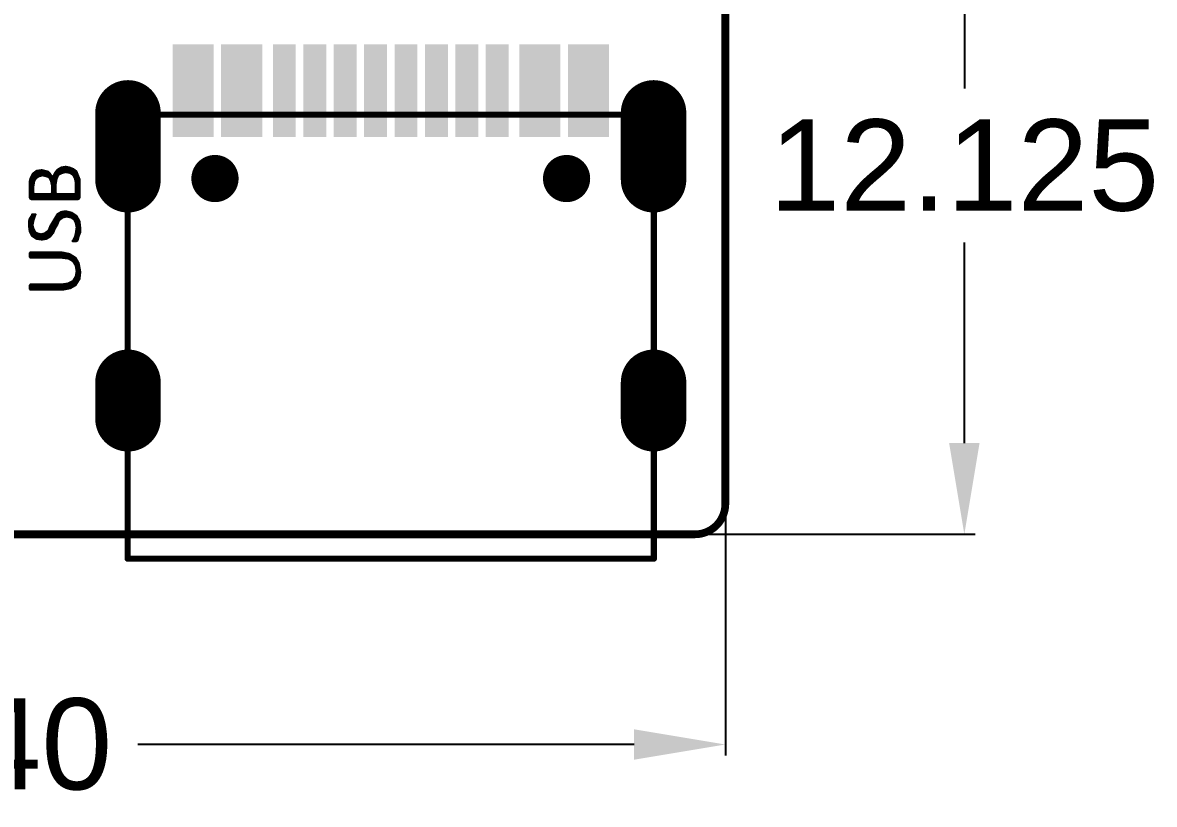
# Model space of a CAD drawing. Extents: x 17.8 to 58.4, y 21 to 93.6.
# Drawn here: x 39.25 to 57.85, y 20.96 to 33.81 of the extents above; entities that cross this region are included whole.
import ezdxf

# ---------------------------------------------------------------- set-up
doc = ezdxf.new("R2010")
doc.units = 0
doc.header["$MEASUREMENT"] = 0
doc.layers.get('0').update_dxf_attribs({"linetype": 'CONTINUOUS'})
doc.layers.get('Defpoints').update_dxf_attribs({"linetype": 'CONTINUOUS'})
doc.layers.add('SILKTOP_PHO', color=251, linetype='CONTINUOUS')
doc.styles.get("Standard").update_dxf_attribs({"font": 'arial.ttf'})
doc.dimstyles.get("Standard").update_dxf_attribs({"dimtxt": 1.5, "dimasz": 1.5, "dimexe": 0.18, "dimexo": 0, "dimgap": 0.5, "dimtad": 0, "dimtih": 1, "dimtoh": 1, "dimzin": 0, "dimdsep": 46, "dimtxsty": 'Standard', "dimcen": 0.09, "dimadec": 0, "dimazin": 0, "dimtfac": 1, "dimtofl": 0, "dimtmove": 2, "dimatfit": 3, "dimfxl": 1, "dimtolj": 1, "dimtzin": 0, "dimarcsym": 0})

# ---------------------------------------------------------------- blocks, each defined once
blk = doc.blocks.new('ROUND_1')
at = {"const_width": 0.0127}
blk.add_lwpolyline([(-0.00635, 0, 1), (0.00635, 0, 1)], format="xyb", close=True, dxfattribs=at)
blk = doc.blocks.new('ROUND_32')
at = {"const_width": 0.0635}
blk.add_lwpolyline([(-0.03175, 0, 1), (0.03175, 0, 1)], format="xyb", close=True, dxfattribs=at)
blk = doc.blocks.new('ROUND_33')
at = {"const_width": 0.0508}
blk.add_lwpolyline([(-0.0254, 0, 1), (0.0254, 0, 1)], format="xyb", close=True, dxfattribs=at)
blk = doc.blocks.new('RECTANGLE_35')
blk.add_solid([(0.188086, 0.763142), (0.188086, -0.763142), (-0.188086, 0.763142), (-0.188086, -0.763142)])
blk = doc.blocks.new('OBLONG_16')
at = {"const_width": 1.076196}
blk.add_lwpolyline([(0, 0.299974), (0, -0.299974)], dxfattribs=at)
at = {"const_width": 0.538098}
for points in [[(-0.269048, 0.299974, 1), (0.269048, 0.299974, 1)], [(-0.269048, -0.299974, 1), (0.269048, -0.299974, 1)]]:
    blk.add_lwpolyline(points, format="xyb", close=True, dxfattribs=at)
blk = doc.blocks.new('OBLONG_17')
at = {"const_width": 1.076196}
blk.add_lwpolyline([(0, 0.550038), (0, -0.550038)], dxfattribs=at)
at = {"const_width": 0.538098}
for points in [[(-0.269048, 0.550038, 1), (0.269048, 0.550038, 1)], [(-0.269048, -0.550038, 1), (0.269048, -0.550038, 1)]]:
    blk.add_lwpolyline(points, format="xyb", close=True, dxfattribs=at)
blk = doc.blocks.new('ROUND_265')
at = {"const_width": 0.388112}
blk.add_lwpolyline([(-0.194056, 0, 1), (0.194056, 0, 1)], format="xyb", close=True, dxfattribs=at)
blk = doc.blocks.new('*D61')
at = {"color": 0, "linetype": 'Continuous', "lineweight": -2}
for p, q in [((25.4, 51.3), (25.4, 21.764)), ((50.8, 51.3), (50.8, 21.764)), ((26.9, 21.944), (35.059, 21.944)), ((49.3, 21.944), (41.141, 21.944))]:
    blk.add_line(p, q, dxfattribs=at)
at = {"color": 0, "linetype": 'Continuous'}
for points in [[(26.9, 22.194), (26.9, 21.694), (25.4, 21.944)], [(49.3, 22.194), (49.3, 21.694), (50.8, 21.944)]]:
    blk.add_solid(points, dxfattribs=at)
at = {"layer": 'Defpoints', "color": 0, "linetype": 'Continuous'}
for p in [(25.4, 51.3), (50.8, 51.3), (50.8, 21.944)]:
    blk.add_point(p, dxfattribs=at)
at = {"color": 0, "linetype": 'Continuous', "insert": (38.1, 21.944), "char_height": 1.5, "attachment_point": 5}
blk.add_mtext('\\A1;25.40', dxfattribs=at)
blk = doc.blocks.new('*D71')
at = {"color": 0, "linetype": 'Continuous', "lineweight": -2}
for p, q in [((49.511, 37.525), (54.909, 37.525)), ((54.729, 36.025), (54.729, 32.728)), ((54.729, 26.9), (54.729, 30.197)), ((49.511, 25.4), (54.909, 25.4))]:
    blk.add_line(p, q, dxfattribs=at)
at = {"color": 0, "linetype": 'Continuous'}
for points in [[(54.479, 36.025), (54.979, 36.025), (54.729, 37.525)], [(54.479, 26.9), (54.979, 26.9), (54.729, 25.4)]]:
    blk.add_solid(points, dxfattribs=at)
at = {"layer": 'Defpoints', "color": 0, "linetype": 'Continuous'}
for p in [(49.511, 37.525), (49.511, 25.4), (54.729, 25.4)]:
    blk.add_point(p, dxfattribs=at)
at = {"color": 0, "linetype": 'Continuous', "insert": (54.729, 31.462), "char_height": 1.5, "attachment_point": 5}
blk.add_mtext('\\A1;12.125', dxfattribs=at)

msp = doc.modelspace()

# ---------------------------------------------------------------- linework, layer by layer
at = {"const_width": 0.127}
for points in [[(50.8, 25.900126), (50.8, 76.700126)], [(25.900126, 25.4), (50.299874, 25.4)]]:
    msp.add_lwpolyline(points, dxfattribs=at)
msp.add_lwpolyline([(50.299874, 25.4, 0.4142136), (50.8, 25.900126)], format="xyb", dxfattribs=at)
at = {"layer": 'SILKTOP_PHO'}
for points, const_width in [([(50.8, 25.900126), (50.8, 76.700126)], 0.127), ([(49.624996, 32.29991), (40.975026, 32.29991)], 0.1016), ([(40.975026, 32.29991), (40.975026, 24.99995)], 0.1016), ([(49.624996, 24.99995), (49.624996, 32.29991)], 0.1016), ([(39.879778, 31.43504), (39.816278, 31.39694)], 0.0254), ([(39.878, 31.327598), (39.878, 31.434024)], 0.0254), ([(39.956232, 31.44774), (39.879778, 31.43504)], 0.0254), ([(39.9034, 31.338774), (39.9034, 31.439104)], 0.0254), ([(39.9288, 31.345124), (39.9288, 31.443168)], 0.0254), ([(39.9542, 31.351474), (39.9542, 31.447486)], 0.0254), ([(40.020494, 31.43504), (39.956232, 31.44774)], 0.0254), ([(39.9796, 31.347156), (39.9796, 31.443168)], 0.0254), ([(40.005, 31.342076), (40.005, 31.438088)], 0.0254), ([(40.085518, 31.408878), (40.020494, 31.43504)], 0.0254), ([(40.0304, 31.336488), (40.0304, 31.430976)], 0.0254), ([(39.373048, 31.25343), (39.360094, 31.202122)], 0.0254), ([(39.411656, 31.3309), (39.373048, 31.25343)], 0.0254), ([(39.3954, 30.904942), (39.3954, 31.298134)], 0.0254), ([(39.474394, 31.380938), (39.411656, 31.3309)], 0.0254), ([(39.4208, 30.904942), (39.4208, 31.338012)], 0.0254), ([(39.445184, 31.210758), (39.472108, 31.251144)], 0.0254), ([(39.4462, 31.212282), (39.4462, 31.358332)], 0.0254), ([(39.4716, 31.250382), (39.4716, 31.378652)], 0.0254), ([(39.472108, 31.251144), (39.475664, 31.2547)], 0.0254), ([(39.563294, 31.393638), (39.474394, 31.380938)], 0.0254), ([(39.475664, 31.2547), (39.516304, 31.281878)], 0.0254), ([(39.497, 31.268924), (39.497, 31.38424)], 0.0254), ([(39.516304, 31.281878), (39.520368, 31.283656)], 0.0254), ([(39.520368, 31.283656), (39.57447, 31.297118)], 0.0254), ([(39.5224, 31.284164), (39.5224, 31.387796)], 0.0254), ([(39.5478, 31.290514), (39.5478, 31.391352)], 0.0254), ([(39.665656, 31.367984), (39.563294, 31.393638)], 0.0254), ([(39.5732, 31.296864), (39.5732, 31.391098)], 0.0254), ([(39.57447, 31.297118), (39.580566, 31.297118)], 0.0254), ([(39.580566, 31.297118), (39.634668, 31.283656)], 0.0254), ([(39.5986, 31.292546), (39.5986, 31.384748)], 0.0254), ([(39.624, 31.286196), (39.624, 31.378398)], 0.0254), ([(39.634668, 31.283656), (39.635684, 31.283402)], 0.0254), ([(39.635684, 31.283402), (39.676324, 31.269686)], 0.0254), ([(39.6494, 31.27883), (39.6494, 31.372048)], 0.0254), ([(39.702994, 31.3309), (39.665656, 31.367984)], 0.0254), ([(39.6748, 31.270194), (39.6748, 31.359094)], 0.0254), ([(39.676324, 31.269686), (39.68369, 31.263336)], 0.0254), ([(39.68369, 31.263336), (39.710614, 31.209234)], 0.0254), ([(39.7002, 31.230316), (39.7002, 31.333694)], 0.0254), ([(39.72941, 31.291276), (39.702994, 31.3309)], 0.0254), ([(39.7256, 30.904942), (39.7256, 31.296864)], 0.0254), ([(39.751254, 31.2928), (39.72941, 31.291276)], 0.0254), ([(39.751, 30.904942), (39.751, 31.292292)], 0.0254), ([(39.777924, 31.345886), (39.751254, 31.2928)], 0.0254), ([(39.7764, 30.904942), (39.7764, 31.343092)], 0.0254), ([(39.816278, 31.39694), (39.777924, 31.345886)], 0.0254), ([(39.8018, 31.192216), (39.8018, 31.37789)], 0.0254), ([(39.809166, 31.235396), (39.836344, 31.30296)], 0.0254), ([(39.8272, 31.2801), (39.8272, 31.403544)], 0.0254), ([(39.836344, 31.30296), (39.84244, 31.309818)], 0.0254), ([(39.84244, 31.309818), (39.896542, 31.336742)], 0.0254), ([(39.8526, 31.314898), (39.8526, 31.418784)], 0.0254), ([(39.896542, 31.336742), (39.899082, 31.337758)], 0.0254), ([(39.899082, 31.337758), (39.953438, 31.35122)], 0.0254), ([(39.953438, 31.35122), (39.959026, 31.351474)], 0.0254), ([(39.959026, 31.351474), (40.02659, 31.337758)], 0.0254), ([(40.02659, 31.337758), (40.031162, 31.33598)], 0.0254), ([(40.031162, 31.33598), (40.071802, 31.308802)], 0.0254), ([(40.0558, 31.31947), (40.0558, 31.420816)], 0.0254), ([(40.071802, 31.308802), (40.07612, 31.303976)], 0.0254), ([(40.07612, 31.303976), (40.103044, 31.249874)], 0.0254), ([(40.0812, 31.293816), (40.0812, 31.410656)], 0.0254), ([(40.135302, 31.37154), (40.085518, 31.408878)], 0.0254), ([(40.103044, 31.249874), (40.104314, 31.246826)], 0.0254), ([(40.104314, 31.246826), (40.117776, 31.179008)], 0.0254), ([(40.1066, 31.234634), (40.1066, 31.39313)], 0.0254), ([(40.132, 30.904942), (40.132, 31.37408)], 0.0254), ([(40.187372, 31.241746), (40.135302, 31.37154)], 0.0254), ([(40.1574, 30.90545), (40.1574, 31.316422)], 0.0254), ([(40.1828, 30.92704), (40.1828, 31.252922)], 0.0254), ([(39.360094, 31.202122), (39.360094, 30.93593)], 0.0254), ([(39.37, 30.916118), (39.37, 31.241492)], 0.0254), ([(39.429436, 31.122366), (39.42969, 31.124398)], 0.0254), ([(39.429436, 31.014162), (39.429436, 31.122366)], 0.0254), ([(39.42969, 31.124398), (39.443152, 31.205678)], 0.0254), ([(39.443152, 31.205678), (39.445184, 31.210758)], 0.0254), ([(39.710614, 31.209234), (39.71163, 31.206186)], 0.0254), ([(39.71163, 31.206186), (39.725346, 31.138368)], 0.0254), ([(39.725346, 31.138368), (39.7256, 31.136082)], 0.0254), ([(39.7256, 31.136082), (39.7256, 31.014162)], 0.0254), ([(39.794942, 31.151576), (39.808658, 31.232856)], 0.0254), ([(39.794942, 31.149544), (39.794942, 31.151576)], 0.0254), ([(39.794942, 31.014162), (39.794942, 31.149544)], 0.0254), ([(39.808658, 31.232856), (39.809166, 31.235396)], 0.0254), ([(40.117776, 31.179008), (40.11803, 31.176468)], 0.0254), ([(40.11803, 31.176468), (40.11803, 31.014162)], 0.0254), ([(40.187372, 30.93593), (40.187372, 31.241746)], 0.0254), ([(39.360094, 30.93593), (39.370508, 30.915356)], 0.0254), ([(39.370508, 30.915356), (39.391082, 30.904942)], 0.0254), ([(39.391082, 30.904942), (40.156384, 30.904942)], 0.0254), ([(39.442136, 31.001462), (39.429436, 31.014162)], 0.0254), ([(39.7129, 31.001462), (39.442136, 31.001462)], 0.0254), ([(39.4462, 30.904942), (39.4462, 31.001462)], 0.0254), ([(39.4716, 30.904942), (39.4716, 31.001462)], 0.0254), ([(39.497, 30.904942), (39.497, 31.001462)], 0.0254), ([(39.5224, 30.904942), (39.5224, 31.001462)], 0.0254), ([(39.5478, 30.904942), (39.5478, 31.001462)], 0.0254), ([(39.5732, 30.904942), (39.5732, 31.001462)], 0.0254), ([(39.5986, 30.904942), (39.5986, 31.001462)], 0.0254), ([(39.624, 30.904942), (39.624, 31.001462)], 0.0254), ([(39.6494, 30.904942), (39.6494, 31.001462)], 0.0254), ([(39.6748, 30.904942), (39.6748, 31.001462)], 0.0254), ([(39.7002, 30.904942), (39.7002, 31.001462)], 0.0254), ([(39.7256, 31.014162), (39.7129, 31.001462)], 0.0254), ([(39.807642, 31.001462), (39.794942, 31.014162)], 0.0254), ([(39.8018, 30.904942), (39.8018, 31.002732)], 0.0254), ([(40.10533, 31.001462), (39.807642, 31.001462)], 0.0254), ([(39.8272, 30.904942), (39.8272, 31.001462)], 0.0254), ([(39.8526, 30.904942), (39.8526, 31.001462)], 0.0254), ([(39.878, 30.904942), (39.878, 31.001462)], 0.0254), ([(39.9034, 30.904942), (39.9034, 31.001462)], 0.0254), ([(39.9288, 30.904942), (39.9288, 31.001462)], 0.0254), ([(39.9542, 30.904942), (39.9542, 31.001462)], 0.0254), ([(39.9796, 30.904942), (39.9796, 31.001462)], 0.0254), ([(40.005, 30.904942), (40.005, 31.001462)], 0.0254), ([(40.0304, 30.904942), (40.0304, 31.001462)], 0.0254), ([(40.0558, 30.904942), (40.0558, 31.001462)], 0.0254), ([(40.0812, 30.904942), (40.0812, 31.001462)], 0.0254), ([(40.11803, 31.014162), (40.10533, 31.001462)], 0.0254), ([(40.1066, 30.904942), (40.1066, 31.001462)], 0.0254), ([(40.156384, 30.904942), (40.176958, 30.915356)], 0.0254), ([(40.176958, 30.915356), (40.187372, 30.93593)], 0.0254), ([(39.879778, 30.704282), (39.816786, 30.66669)], 0.0254), ([(39.8526, 30.562804), (39.8526, 30.688026)], 0.0254), ([(39.878, 30.582108), (39.878, 30.703266)], 0.0254), ([(39.955978, 30.716982), (39.879778, 30.704282)], 0.0254), ([(39.9034, 30.601158), (39.9034, 30.708346)], 0.0254), ([(39.9288, 30.611064), (39.9288, 30.71241)], 0.0254), ([(39.9542, 30.617414), (39.9542, 30.716728)], 0.0254), ([(40.059356, 30.691074), (39.955978, 30.716982)], 0.0254), ([(39.9796, 30.619192), (39.9796, 30.71114)], 0.0254), ([(40.005, 30.614112), (40.005, 30.70479)], 0.0254), ([(40.0304, 30.609032), (40.0304, 30.69844)], 0.0254), ([(40.0558, 30.597856), (40.0558, 30.69209)], 0.0254), ([(40.136318, 30.639766), (40.059356, 30.691074)], 0.0254), ([(39.359332, 30.589474), (39.346632, 30.538928)], 0.0254), ([(39.346632, 30.538928), (39.346632, 30.487112)], 0.0254), ([(39.384986, 30.628082), (39.359332, 30.589474)], 0.0254), ([(39.37, 30.361382), (39.37, 30.605476)], 0.0254), ([(39.385748, 30.629606), (39.384986, 30.628082)], 0.0254), ([(39.399464, 30.65653), (39.385748, 30.629606)], 0.0254), ([(39.3954, 30.310582), (39.3954, 30.648656)], 0.0254), ([(39.400734, 30.662372), (39.399464, 30.65653)], 0.0254), ([(39.46398, 30.663134), (39.400734, 30.663134)], 0.0254), ([(39.400734, 30.663134), (39.400734, 30.662372)], 0.0254), ([(39.416228, 30.48889), (39.42969, 30.556454)], 0.0254), ([(39.4208, 30.512004), (39.4208, 30.663134)], 0.0254), ([(39.42969, 30.556454), (39.430198, 30.557978)], 0.0254), ([(39.430198, 30.557978), (39.457122, 30.639258)], 0.0254), ([(39.4462, 30.606238), (39.4462, 30.663134)], 0.0254), ([(39.457122, 30.639258), (39.457884, 30.641036)], 0.0254), ([(39.457884, 30.641036), (39.467282, 30.659832)], 0.0254), ([(39.467282, 30.659832), (39.46398, 30.663134)], 0.0254), ([(39.816786, 30.66669), (39.697152, 30.4673)], 0.0254), ([(39.7256, 30.319726), (39.7256, 30.514544)], 0.0254), ([(39.751, 30.351476), (39.751, 30.556962)], 0.0254), ([(39.7764, 30.40888), (39.7764, 30.599126)], 0.0254), ([(39.8018, 30.456378), (39.8018, 30.641544)], 0.0254), ([(39.823136, 30.491938), (39.849806, 30.55874)], 0.0254), ([(39.8272, 30.502098), (39.8272, 30.672786)], 0.0254), ([(39.849806, 30.55874), (39.854124, 30.564328)], 0.0254), ([(39.854124, 30.564328), (39.908226, 30.604714)], 0.0254), ([(39.908226, 30.604714), (39.912798, 30.607)], 0.0254), ([(39.912798, 30.607), (39.9669, 30.620462)], 0.0254), ([(39.9669, 30.620462), (39.972488, 30.620716)], 0.0254), ([(39.972488, 30.620716), (40.040052, 30.607)], 0.0254), ([(40.040052, 30.607), (40.044624, 30.605222)], 0.0254), ([(40.044624, 30.605222), (40.085264, 30.578044)], 0.0254), ([(40.0812, 30.580838), (40.0812, 30.676596)], 0.0254), ([(40.085264, 30.578044), (40.089582, 30.573218)], 0.0254), ([(40.089582, 30.573218), (40.116506, 30.519116)], 0.0254), ([(40.1066, 30.539182), (40.1066, 30.659578)], 0.0254), ([(40.116506, 30.519116), (40.117776, 30.516068)], 0.0254), ([(40.117776, 30.516068), (40.131238, 30.44825)], 0.0254), ([(40.132, 30.216348), (40.132, 30.642814)], 0.0254), ([(40.187626, 30.550104), (40.136318, 30.639766)], 0.0254), ([(40.1574, 30.240224), (40.1574, 30.602936)], 0.0254), ([(40.1828, 30.322012), (40.1828, 30.558486)], 0.0254), ([(40.200834, 30.431486), (40.187626, 30.550104)], 0.0254), ([(39.346632, 30.487112), (39.35984, 30.381956)], 0.0254), ([(39.35984, 30.381956), (39.39794, 30.305502)], 0.0254), ([(39.416228, 30.483302), (39.416228, 30.48889)], 0.0254), ([(39.429944, 30.4292), (39.416228, 30.483302)], 0.0254), ([(39.4208, 30.290262), (39.4208, 30.465268)], 0.0254), ([(39.430706, 30.42666), (39.429944, 30.4292)], 0.0254), ([(39.457884, 30.372558), (39.430706, 30.42666)], 0.0254), ([(39.4462, 30.273498), (39.4462, 30.395672)], 0.0254), ([(39.463472, 30.366716), (39.457884, 30.372558)], 0.0254), ([(39.49065, 30.353254), (39.463472, 30.366716)], 0.0254), ([(39.4716, 30.25648), (39.4716, 30.362652)], 0.0254), ([(39.49319, 30.352238), (39.49065, 30.353254)], 0.0254), ([(39.547292, 30.338776), (39.49319, 30.352238)], 0.0254), ([(39.497, 30.251654), (39.497, 30.351222)], 0.0254), ([(39.5224, 30.248098), (39.5224, 30.344872)], 0.0254), ([(39.553388, 30.338776), (39.547292, 30.338776)], 0.0254), ([(39.5478, 30.244288), (39.5478, 30.338522)], 0.0254), ([(39.607744, 30.352238), (39.553388, 30.338776)], 0.0254), ([(39.5732, 30.24378), (39.5732, 30.343602)], 0.0254), ([(39.5986, 30.247844), (39.5986, 30.349952)], 0.0254), ([(39.612062, 30.354524), (39.607744, 30.352238)], 0.0254), ([(39.666418, 30.39491), (39.612062, 30.354524)], 0.0254), ([(39.624, 30.252162), (39.624, 30.363414)], 0.0254), ([(39.6494, 30.260036), (39.6494, 30.382464)], 0.0254), ([(39.670482, 30.400498), (39.666418, 30.39491)], 0.0254), ([(39.697152, 30.4673), (39.670482, 30.400498)], 0.0254), ([(39.6748, 30.275276), (39.6748, 30.411166)], 0.0254), ([(39.7002, 30.290516), (39.7002, 30.472126)], 0.0254), ([(39.704264, 30.293056), (39.755826, 30.357572)], 0.0254), ([(39.755826, 30.357572), (39.782242, 30.423358)], 0.0254), ([(39.782242, 30.423358), (39.783004, 30.425136)], 0.0254), ([(39.783004, 30.425136), (39.823136, 30.491938)], 0.0254), ([(40.117522, 30.34792), (40.10406, 30.293818)], 0.0254), ([(40.117776, 30.34919), (40.117522, 30.34792)], 0.0254), ([(40.131492, 30.443932), (40.117776, 30.34919)], 0.0254), ([(40.131238, 30.44825), (40.131492, 30.44571)], 0.0254), ([(40.131492, 30.44571), (40.131492, 30.443932)], 0.0254), ([(40.174672, 30.301692), (40.200834, 30.36697)], 0.0254), ([(40.200834, 30.36697), (40.200834, 30.431486)], 0.0254), ([(39.39794, 30.305502), (39.473886, 30.254956)], 0.0254), ([(39.473886, 30.254956), (39.563802, 30.242002)], 0.0254), ([(39.563802, 30.242002), (39.640764, 30.254956)], 0.0254), ([(39.640764, 30.254956), (39.704264, 30.293056)], 0.0254), ([(40.07358, 30.233874), (40.063928, 30.223968)], 0.0254), ([(40.063928, 30.223968), (40.063928, 30.22092)], 0.0254), ([(40.063928, 30.22092), (40.070024, 30.214824)], 0.0254), ([(40.070024, 30.214824), (40.12946, 30.214824)], 0.0254), ([(40.07612, 30.237176), (40.07358, 30.233874)], 0.0254), ([(40.103044, 30.291278), (40.07612, 30.237176)], 0.0254), ([(40.0812, 30.214824), (40.0812, 30.247336)], 0.0254), ([(40.10406, 30.293818), (40.103044, 30.291278)], 0.0254), ([(40.1066, 30.214824), (40.1066, 30.303978)], 0.0254), ([(40.12946, 30.214824), (40.150034, 30.225238)], 0.0254), ([(40.150034, 30.225238), (40.160956, 30.247336)], 0.0254), ([(40.160956, 30.247336), (40.174164, 30.299914)], 0.0254), ([(40.174164, 30.299914), (40.174672, 30.301692)], 0.0254), ([(39.37, 30.030928), (39.360094, 30.021022)], 0.0254), ([(39.360094, 30.021022), (39.360094, 29.963872)], 0.0254), ([(39.360094, 29.963872), (39.37, 29.953966)], 0.0254), ([(39.373556, 30.039818), (39.37, 30.030928)], 0.0254), ([(39.37, 29.953966), (39.37, 30.030928)], 0.0254), ([(39.37, 29.953966), (39.373556, 29.945076)], 0.0254), ([(39.887398, 30.04058), (39.373556, 30.04058)], 0.0254), ([(39.373556, 30.04058), (39.373556, 30.039818)], 0.0254), ([(39.373556, 29.945076), (39.373556, 29.944314)], 0.0254), ([(39.373556, 29.944314), (39.888668, 29.944314)], 0.0254), ([(39.3954, 29.944314), (39.3954, 30.04058)], 0.0254), ([(39.4208, 29.944314), (39.4208, 30.04058)], 0.0254), ([(39.4462, 29.944314), (39.4462, 30.04058)], 0.0254), ([(39.4716, 29.944314), (39.4716, 30.04058)], 0.0254), ([(39.497, 29.944314), (39.497, 30.04058)], 0.0254), ([(39.5224, 29.944314), (39.5224, 30.04058)], 0.0254), ([(39.5478, 29.944314), (39.5478, 30.04058)], 0.0254), ([(39.5732, 29.944314), (39.5732, 30.04058)], 0.0254), ([(39.5986, 29.944314), (39.5986, 30.04058)], 0.0254), ([(39.624, 29.944314), (39.624, 30.04058)], 0.0254), ([(39.6494, 29.944314), (39.6494, 30.04058)], 0.0254), ([(39.6748, 29.944314), (39.6748, 30.04058)], 0.0254), ([(39.7002, 29.944314), (39.7002, 30.04058)], 0.0254), ([(39.7256, 29.944314), (39.7256, 30.04058)], 0.0254), ([(39.751, 29.944314), (39.751, 30.04058)], 0.0254), ([(39.7764, 29.944314), (39.7764, 30.04058)], 0.0254), ([(39.8018, 29.944314), (39.8018, 30.04058)], 0.0254), ([(39.8272, 29.944314), (39.8272, 30.04058)], 0.0254), ([(39.8526, 29.944314), (39.8526, 30.04058)], 0.0254), ([(39.878, 29.944314), (39.878, 30.04058)], 0.0254), ([(40.019224, 30.014164), (39.887398, 30.04058)], 0.0254), ([(39.888668, 29.944314), (39.890446, 29.94406)], 0.0254), ([(39.890446, 29.94406), (39.99865, 29.930598)], 0.0254), ([(39.9034, 29.942536), (39.9034, 30.037532)], 0.0254), ([(39.9288, 29.939234), (39.9288, 30.032452)], 0.0254), ([(39.9542, 29.936186), (39.9542, 30.027372)], 0.0254), ([(39.9796, 29.932884), (39.9796, 30.022292)], 0.0254), ([(40.005, 29.928058), (40.005, 30.017212)], 0.0254), ([(40.122856, 29.949648), (40.019224, 30.014164)], 0.0254), ([(40.0304, 29.912818), (40.0304, 30.007306)], 0.0254), ([(40.0558, 29.897578), (40.0558, 29.991558)], 0.0254), ([(40.0812, 29.874464), (40.0812, 29.975556)], 0.0254), ([(40.1066, 29.8323), (40.1066, 29.959808)], 0.0254), ([(40.174418, 29.859478), (40.122856, 29.949648)], 0.0254), ([(39.99865, 29.930598), (40.003476, 29.92882)], 0.0254), ([(40.003476, 29.92882), (40.071294, 29.88818)], 0.0254), ([(40.071294, 29.88818), (40.075612, 29.883862)], 0.0254), ([(40.075612, 29.883862), (40.116252, 29.816298)], 0.0254), ([(40.116252, 29.816298), (40.117776, 29.811726)], 0.0254), ([(40.117776, 29.811726), (40.131238, 29.7307)], 0.0254), ([(40.132, 29.50845), (40.132, 29.933646)], 0.0254), ([(40.1574, 29.54909), (40.1574, 29.889196)], 0.0254), ([(40.20058, 29.714444), (40.174418, 29.859478)], 0.0254), ([(40.1828, 29.58973), (40.1828, 29.812996)], 0.0254), ([(40.070278, 29.568394), (39.989252, 29.527754)], 0.0254), ([(40.075612, 29.57322), (40.070278, 29.568394)], 0.0254), ([(40.116252, 29.640784), (40.075612, 29.57322)], 0.0254), ([(40.0812, 29.47035), (40.0812, 29.582618)], 0.0254), ([(40.1066, 29.484828), (40.1066, 29.624782)], 0.0254), ([(40.117776, 29.645356), (40.116252, 29.640784)], 0.0254), ([(40.131238, 29.726382), (40.117776, 29.645356)], 0.0254), ([(40.123364, 29.49448), (40.187626, 29.597604)], 0.0254), ([(40.131238, 29.7307), (40.131238, 29.726382)], 0.0254), ([(40.187626, 29.597604), (40.20058, 29.714444)], 0.0254), ([(39.37, 29.503116), (39.360094, 29.49321)], 0.0254), ([(39.360094, 29.49321), (39.360094, 29.43606)], 0.0254), ([(39.360094, 29.43606), (39.37, 29.426154)], 0.0254), ([(39.373556, 29.512006), (39.37, 29.503116)], 0.0254), ([(39.37, 29.426154), (39.37, 29.503116)], 0.0254), ([(39.37, 29.426154), (39.373556, 29.417264)], 0.0254), ([(39.888668, 29.512768), (39.373556, 29.512768)], 0.0254), ([(39.373556, 29.512768), (39.373556, 29.512006)], 0.0254), ([(39.373556, 29.417264), (39.373556, 29.416502)], 0.0254), ([(39.373556, 29.416502), (39.901114, 29.416502)], 0.0254), ([(39.3954, 29.416502), (39.3954, 29.512768)], 0.0254), ([(39.4208, 29.416502), (39.4208, 29.512768)], 0.0254), ([(39.4462, 29.416502), (39.4462, 29.512768)], 0.0254), ([(39.4716, 29.416502), (39.4716, 29.512768)], 0.0254), ([(39.497, 29.416502), (39.497, 29.512768)], 0.0254), ([(39.5224, 29.416502), (39.5224, 29.512768)], 0.0254), ([(39.5478, 29.416502), (39.5478, 29.512768)], 0.0254), ([(39.5732, 29.416502), (39.5732, 29.512768)], 0.0254), ([(39.5986, 29.416502), (39.5986, 29.512768)], 0.0254), ([(39.624, 29.416502), (39.624, 29.512768)], 0.0254), ([(39.6494, 29.416502), (39.6494, 29.512768)], 0.0254), ([(39.6748, 29.416502), (39.6748, 29.512768)], 0.0254), ([(39.7002, 29.416502), (39.7002, 29.512768)], 0.0254), ([(39.7256, 29.416502), (39.7256, 29.512768)], 0.0254), ([(39.751, 29.416502), (39.751, 29.512768)], 0.0254), ([(39.7764, 29.416502), (39.7764, 29.512768)], 0.0254), ([(39.8018, 29.416502), (39.8018, 29.512768)], 0.0254), ([(39.8272, 29.416502), (39.8272, 29.512768)], 0.0254), ([(39.8526, 29.416502), (39.8526, 29.512768)], 0.0254), ([(39.878, 29.416502), (39.878, 29.512768)], 0.0254), ([(39.890446, 29.513022), (39.888668, 29.512768)], 0.0254), ([(39.985188, 29.526484), (39.890446, 29.513022)], 0.0254), ([(39.901114, 29.416502), (40.033194, 29.442918)], 0.0254), ([(39.9034, 29.41701), (39.9034, 29.5148)], 0.0254), ([(39.9288, 29.42209), (39.9288, 29.518356)], 0.0254), ([(39.9542, 29.42717), (39.9542, 29.522166)], 0.0254), ([(39.9796, 29.43225), (39.9796, 29.525722)], 0.0254), ([(39.989252, 29.527754), (39.985188, 29.526484)], 0.0254), ([(40.005, 29.43733), (40.005, 29.535628)], 0.0254), ([(40.0304, 29.44241), (40.0304, 29.548328)], 0.0254), ([(40.033194, 29.442918), (40.123364, 29.49448)], 0.0254), ([(40.0558, 29.455872), (40.0558, 29.561028)], 0.0254), ([(25.900126, 25.4), (50.299874, 25.4)], 0.127), ([(40.975026, 24.99995), (49.624996, 24.99995)], 0.1016)]:
    msp.add_lwpolyline(points, dxfattribs=dict(at, const_width=const_width))
at = {"layer": 'SILKTOP_PHO', "const_width": 0.127}
msp.add_lwpolyline([(50.299874, 25.4, 0.4142136), (50.8, 25.900126)], format="xyb", dxfattribs=at)

# ---------------------------------------------------------------- block references
for name, p in [('RECTANGLE_35', (41.900094, 32.69488)), ('RECTANGLE_35', (42.200068, 32.69488)), ('RECTANGLE_35', (42.69994, 32.69488)), ('RECTANGLE_35', (42.999914, 32.69488)), ('RECTANGLE_35', (43.550078, 32.69488)), ('RECTANGLE_35', (44.04995, 32.69488)), ('RECTANGLE_35', (44.550076, 32.69488)), ('RECTANGLE_35', (45.049948, 32.69488)), ('RECTANGLE_35', (45.550074, 32.69488)), ('RECTANGLE_35', (46.049946, 32.69488)), ('RECTANGLE_35', (46.550072, 32.69488)), ('RECTANGLE_35', (47.049944, 32.69488)), ('RECTANGLE_35', (47.600108, 32.69488)), ('RECTANGLE_35', (47.900082, 32.69488)), ('RECTANGLE_35', (48.399954, 32.69488)), ('RECTANGLE_35', (48.699928, 32.69488)), ('OBLONG_17', (40.980106, 31.779972)), ('OBLONG_17', (49.619916, 31.779972)), ('ROUND_265', (42.410126, 31.249874)), ('ROUND_265', (48.189896, 31.249874)), ('OBLONG_16', (40.980106, 27.599894)), ('OBLONG_16', (49.619916, 27.599894)), ('ROUND_32', (50.8, 25.900126)), ('ROUND_32', (50.8, 25.900126)), ('ROUND_32', (50.299874, 25.4)), ('ROUND_32', (50.299874, 25.4))]:
    msp.add_blockref(name, p)
at = {"layer": 'SILKTOP_PHO'}
for name, p in [('ROUND_33', (40.975026, 32.29991)), ('ROUND_33', (49.624996, 32.29991)), ('ROUND_1', (39.878, 31.434024)), ('ROUND_1', (39.879778, 31.43504)), ('ROUND_1', (39.9034, 31.439104)), ('ROUND_1', (39.9288, 31.443168)), ('ROUND_1', (39.9542, 31.447486)), ('ROUND_1', (39.956232, 31.44774)), ('ROUND_1', (39.9796, 31.443168)), ('ROUND_1', (40.005, 31.438088)), ('ROUND_1', (40.020494, 31.43504)), ('ROUND_1', (40.0304, 31.430976)), ('ROUND_1', (39.373048, 31.25343)), ('ROUND_1', (39.3954, 31.298134)), ('ROUND_1', (39.411656, 31.3309)), ('ROUND_1', (39.4208, 31.338012)), ('ROUND_1', (39.4462, 31.358332)), ('ROUND_1', (39.4716, 31.378652)), ('ROUND_1', (39.4716, 31.250382)), ('ROUND_1', (39.472108, 31.251144)), ('ROUND_1', (39.474394, 31.380938)), ('ROUND_1', (39.475664, 31.2547)), ('ROUND_1', (39.497, 31.38424)), ('ROUND_1', (39.497, 31.268924)), ('ROUND_1', (39.516304, 31.281878)), ('ROUND_1', (39.520368, 31.283656)), ('ROUND_1', (39.5224, 31.387796)), ('ROUND_1', (39.5224, 31.284164)), ('ROUND_1', (39.5478, 31.391352)), ('ROUND_1', (39.5478, 31.290514)), ('ROUND_1', (39.563294, 31.393638)), ('ROUND_1', (39.5732, 31.391098)), ('ROUND_1', (39.5732, 31.296864)), ('ROUND_1', (39.57447, 31.297118)), ('ROUND_1', (39.580566, 31.297118)), ('ROUND_1', (39.5986, 31.384748)), ('ROUND_1', (39.5986, 31.292546)), ('ROUND_1', (39.624, 31.378398)), ('ROUND_1', (39.624, 31.286196)), ('ROUND_1', (39.634668, 31.283656)), ('ROUND_1', (39.635684, 31.283402)), ('ROUND_1', (39.6494, 31.372048)), ('ROUND_1', (39.6494, 31.27883)), ('ROUND_1', (39.665656, 31.367984)), ('ROUND_1', (39.6748, 31.359094)), ('ROUND_1', (39.6748, 31.270194)), ('ROUND_1', (39.676324, 31.269686)), ('ROUND_1', (39.68369, 31.263336)), ('ROUND_1', (39.7002, 31.333694)), ('ROUND_1', (39.702994, 31.3309)), ('ROUND_1', (39.7256, 31.296864)), ('ROUND_1', (39.72941, 31.291276)), ('ROUND_1', (39.751, 31.292292)), ('ROUND_1', (39.751254, 31.2928)), ('ROUND_1', (39.751254, 31.2928)), ('ROUND_1', (39.7764, 31.343092)), ('ROUND_1', (39.777924, 31.345886)), ('ROUND_1', (39.8018, 31.37789)), ('ROUND_1', (39.816278, 31.39694)), ('ROUND_1', (39.8272, 31.403544)), ('ROUND_1', (39.8272, 31.2801)), ('ROUND_1', (39.836344, 31.30296)), ('ROUND_1', (39.84244, 31.309818)), ('ROUND_1', (39.8526, 31.418784)), ('ROUND_1', (39.8526, 31.314898)), ('ROUND_1', (39.878, 31.327598)), ('ROUND_1', (39.896542, 31.336742)), ('ROUND_1', (39.899082, 31.337758)), ('ROUND_1', (39.9034, 31.338774)), ('ROUND_1', (39.9288, 31.345124)), ('ROUND_1', (39.953438, 31.35122)), ('ROUND_1', (39.9542, 31.351474)), ('ROUND_1', (39.959026, 31.351474)), ('ROUND_1', (39.9796, 31.347156)), ('ROUND_1', (40.005, 31.342076)), ('ROUND_1', (40.02659, 31.337758)), ('ROUND_1', (40.0304, 31.336488)), ('ROUND_1', (40.031162, 31.33598)), ('ROUND_1', (40.0558, 31.420816)), ('ROUND_1', (40.0558, 31.31947)), ('ROUND_1', (40.071802, 31.308802)), ('ROUND_1', (40.07612, 31.303976)), ('ROUND_1', (40.0812, 31.410656)), ('ROUND_1', (40.0812, 31.293816)), ('ROUND_1', (40.085518, 31.408878)), ('ROUND_1', (40.103044, 31.249874)), ('ROUND_1', (40.104314, 31.246826)), ('ROUND_1', (40.1066, 31.39313)), ('ROUND_1', (40.132, 31.37408)), ('ROUND_1', (40.135302, 31.37154)), ('ROUND_1', (40.1574, 31.316422)), ('ROUND_1', (40.1828, 31.252922)), ('ROUND_1', (39.360094, 31.202122)), ('ROUND_1', (39.37, 31.241492)), ('ROUND_1', (39.429436, 31.122366)), ('ROUND_1', (39.42969, 31.124398)), ('ROUND_1', (39.443152, 31.205678)), ('ROUND_1', (39.445184, 31.210758)), ('ROUND_1', (39.4462, 31.212282)), ('ROUND_1', (39.7002, 31.230316)), ('ROUND_1', (39.710614, 31.209234)), ('ROUND_1', (39.71163, 31.206186)), ('ROUND_1', (39.725346, 31.138368)), ('ROUND_1', (39.7256, 31.136082)), ('ROUND_1', (39.7256, 31.136082)), ('ROUND_1', (39.794942, 31.151576)), ('ROUND_1', (39.794942, 31.149544)), ('ROUND_1', (39.8018, 31.192216)), ('ROUND_1', (39.808658, 31.232856)), ('ROUND_1', (39.809166, 31.235396)), ('ROUND_1', (40.1066, 31.234634)), ('ROUND_1', (40.117776, 31.179008)), ('ROUND_1', (40.11803, 31.176468)), ('ROUND_1', (40.11803, 31.176468)), ('ROUND_1', (40.187372, 31.241746)), ('ROUND_1', (40.187372, 31.241746)), ('ROUND_1', (39.360094, 30.93593)), ('ROUND_1', (39.37, 30.916118)), ('ROUND_1', (39.370508, 30.915356)), ('ROUND_1', (39.391082, 30.904942)), ('ROUND_1', (39.391082, 30.904942)), ('ROUND_1', (39.3954, 30.904942)), ('ROUND_1', (39.4208, 30.904942)), ('ROUND_1', (39.429436, 31.014162)), ('ROUND_1', (39.442136, 31.001462)), ('ROUND_1', (39.4462, 31.001462)), ('ROUND_1', (39.4462, 30.904942)), ('ROUND_1', (39.4716, 31.001462)), ('ROUND_1', (39.4716, 30.904942)), ('ROUND_1', (39.497, 31.001462)), ('ROUND_1', (39.497, 30.904942)), ('ROUND_1', (39.5224, 31.001462)), ('ROUND_1', (39.5224, 30.904942)), ('ROUND_1', (39.5478, 31.001462)), ('ROUND_1', (39.5478, 30.904942)), ('ROUND_1', (39.5732, 31.001462)), ('ROUND_1', (39.5732, 30.904942)), ('ROUND_1', (39.5986, 31.001462)), ('ROUND_1', (39.5986, 30.904942)), ('ROUND_1', (39.624, 31.001462)), ('ROUND_1', (39.624, 30.904942)), ('ROUND_1', (39.6494, 31.001462)), ('ROUND_1', (39.6494, 30.904942)), ('ROUND_1', (39.6748, 31.001462)), ('ROUND_1', (39.6748, 30.904942)), ('ROUND_1', (39.7002, 31.001462)), ('ROUND_1', (39.7002, 30.904942)), ('ROUND_1', (39.7129, 31.001462)), ('ROUND_1', (39.7256, 31.014162)), ('ROUND_1', (39.7256, 30.904942)), ('ROUND_1', (39.751, 30.904942)), ('ROUND_1', (39.7764, 30.904942)), ('ROUND_1', (39.794942, 31.014162)), ('ROUND_1', (39.8018, 31.002732)), ('ROUND_1', (39.8018, 30.904942)), ('ROUND_1', (39.807642, 31.001462)), ('ROUND_1', (39.8272, 31.001462)), ('ROUND_1', (39.8272, 30.904942)), ('ROUND_1', (39.8526, 31.001462)), ('ROUND_1', (39.8526, 30.904942)), ('ROUND_1', (39.878, 31.001462)), ('ROUND_1', (39.878, 30.904942)), ('ROUND_1', (39.9034, 31.001462)), ('ROUND_1', (39.9034, 30.904942)), ('ROUND_1', (39.9288, 31.001462)), ('ROUND_1', (39.9288, 30.904942)), ('ROUND_1', (39.9542, 31.001462)), ('ROUND_1', (39.9542, 30.904942)), ('ROUND_1', (39.9796, 31.001462)), ('ROUND_1', (39.9796, 30.904942)), ('ROUND_1', (40.005, 31.001462)), ('ROUND_1', (40.005, 30.904942)), ('ROUND_1', (40.0304, 31.001462)), ('ROUND_1', (40.0304, 30.904942)), ('ROUND_1', (40.0558, 31.001462)), ('ROUND_1', (40.0558, 30.904942)), ('ROUND_1', (40.0812, 31.001462)), ('ROUND_1', (40.0812, 30.904942)), ('ROUND_1', (40.10533, 31.001462)), ('ROUND_1', (40.1066, 31.001462)), ('ROUND_1', (40.1066, 30.904942)), ('ROUND_1', (40.11803, 31.014162)), ('ROUND_1', (40.132, 30.904942)), ('ROUND_1', (40.156384, 30.904942)), ('ROUND_1', (40.156384, 30.904942)), ('ROUND_1', (40.1574, 30.90545)), ('ROUND_1', (40.176958, 30.915356)), ('ROUND_1', (40.1828, 30.92704)), ('ROUND_1', (40.187372, 30.93593)), ('ROUND_1', (39.8526, 30.688026)), ('ROUND_1', (39.878, 30.703266)), ('ROUND_1', (39.879778, 30.704282)), ('ROUND_1', (39.9034, 30.708346)), ('ROUND_1', (39.9288, 30.71241)), ('ROUND_1', (39.9542, 30.716728)), ('ROUND_1', (39.955978, 30.716982)), ('ROUND_1', (39.9796, 30.71114)), ('ROUND_1', (40.005, 30.70479)), ('ROUND_1', (40.0304, 30.69844)), ('ROUND_1', (40.0558, 30.69209)), ('ROUND_1', (40.059356, 30.691074)), ('ROUND_1', (39.346632, 30.538928)), ('ROUND_1', (39.359332, 30.589474)), ('ROUND_1', (39.37, 30.605476)), ('ROUND_1', (39.384986, 30.628082)), ('ROUND_1', (39.385748, 30.629606)), ('ROUND_1', (39.3954, 30.648656)), ('ROUND_1', (39.399464, 30.65653)), ('ROUND_1', (39.400734, 30.663134)), ('ROUND_1', (39.400734, 30.662372)), ('ROUND_1', (39.4208, 30.663134)), ('ROUND_1', (39.4208, 30.512004)), ('ROUND_1', (39.42969, 30.556454)), ('ROUND_1', (39.430198, 30.557978)), ('ROUND_1', (39.4462, 30.663134)), ('ROUND_1', (39.4462, 30.606238)), ('ROUND_1', (39.457122, 30.639258)), ('ROUND_1', (39.457884, 30.641036)), ('ROUND_1', (39.46398, 30.663134)), ('ROUND_1', (39.467282, 30.659832)), ('ROUND_1', (39.7256, 30.514544)), ('ROUND_1', (39.751, 30.556962)), ('ROUND_1', (39.7764, 30.599126)), ('ROUND_1', (39.8018, 30.641544)), ('ROUND_1', (39.816786, 30.66669)), ('ROUND_1', (39.8272, 30.672786)), ('ROUND_1', (39.8272, 30.502098)), ('ROUND_1', (39.849806, 30.55874)), ('ROUND_1', (39.8526, 30.562804)), ('ROUND_1', (39.854124, 30.564328)), ('ROUND_1', (39.878, 30.582108)), ('ROUND_1', (39.9034, 30.601158)), ('ROUND_1', (39.908226, 30.604714)), ('ROUND_1', (39.912798, 30.607)), ('ROUND_1', (39.9288, 30.611064)), ('ROUND_1', (39.9542, 30.617414)), ('ROUND_1', (39.9669, 30.620462)), ('ROUND_1', (39.972488, 30.620716)), ('ROUND_1', (39.9796, 30.619192)), ('ROUND_1', (40.005, 30.614112)), ('ROUND_1', (40.0304, 30.609032)), ('ROUND_1', (40.040052, 30.607)), ('ROUND_1', (40.044624, 30.605222)), ('ROUND_1', (40.0558, 30.597856)), ('ROUND_1', (40.0812, 30.676596)), ('ROUND_1', (40.0812, 30.580838)), ('ROUND_1', (40.085264, 30.578044)), ('ROUND_1', (40.089582, 30.573218)), ('ROUND_1', (40.1066, 30.659578)), ('ROUND_1', (40.1066, 30.539182)), ('ROUND_1', (40.116506, 30.519116)), ('ROUND_1', (40.117776, 30.516068)), ('ROUND_1', (40.117776, 30.516068)), ('ROUND_1', (40.132, 30.642814)), ('ROUND_1', (40.136318, 30.639766)), ('ROUND_1', (40.1574, 30.602936)), ('ROUND_1', (40.1828, 30.558486)), ('ROUND_1', (40.187626, 30.550104)), ('ROUND_1', (39.346632, 30.487112)), ('ROUND_1', (39.35984, 30.381956)), ('ROUND_1', (39.37, 30.361382)), ('ROUND_1', (39.416228, 30.48889)), ('ROUND_1', (39.416228, 30.483302)), ('ROUND_1', (39.4208, 30.465268)), ('ROUND_1', (39.429944, 30.4292)), ('ROUND_1', (39.430706, 30.42666)), ('ROUND_1', (39.4462, 30.395672)), ('ROUND_1', (39.457884, 30.372558)), ('ROUND_1', (39.463472, 30.366716)), ('ROUND_1', (39.4716, 30.362652)), ('ROUND_1', (39.49065, 30.353254)), ('ROUND_1', (39.49319, 30.352238)), ('ROUND_1', (39.497, 30.351222)), ('ROUND_1', (39.5224, 30.344872)), ('ROUND_1', (39.547292, 30.338776)), ('ROUND_1', (39.5478, 30.338522)), ('ROUND_1', (39.553388, 30.338776)), ('ROUND_1', (39.5732, 30.343602)), ('ROUND_1', (39.5986, 30.349952)), ('ROUND_1', (39.607744, 30.352238)), ('ROUND_1', (39.612062, 30.354524)), ('ROUND_1', (39.624, 30.363414)), ('ROUND_1', (39.6494, 30.382464)), ('ROUND_1', (39.666418, 30.39491)), ('ROUND_1', (39.670482, 30.400498)), ('ROUND_1', (39.6748, 30.411166)), ('ROUND_1', (39.697152, 30.4673)), ('ROUND_1', (39.7002, 30.472126)), ('ROUND_1', (39.7256, 30.319726)), ('ROUND_1', (39.751, 30.351476)), ('ROUND_1', (39.755826, 30.357572)), ('ROUND_1', (39.7764, 30.40888)), ('ROUND_1', (39.782242, 30.423358)), ('ROUND_1', (39.783004, 30.425136)), ('ROUND_1', (39.8018, 30.456378)), ('ROUND_1', (39.823136, 30.491938)), ('ROUND_1', (40.117522, 30.34792)), ('ROUND_1', (40.117776, 30.34919)), ('ROUND_1', (40.131238, 30.44825)), ('ROUND_1', (40.131492, 30.44571)), ('ROUND_1', (40.131492, 30.443932)), ('ROUND_1', (40.1828, 30.322012)), ('ROUND_1', (40.200834, 30.431486)), ('ROUND_1', (40.200834, 30.431486)), ('ROUND_1', (40.200834, 30.36697)), ('ROUND_1', (39.3954, 30.310582)), ('ROUND_1', (39.39794, 30.305502)), ('ROUND_1', (39.4208, 30.290262)), ('ROUND_1', (39.4462, 30.273498)), ('ROUND_1', (39.4716, 30.25648)), ('ROUND_1', (39.473886, 30.254956)), ('ROUND_1', (39.497, 30.251654)), ('ROUND_1', (39.5224, 30.248098)), ('ROUND_1', (39.5478, 30.244288)), ('ROUND_1', (39.563802, 30.242002)), ('ROUND_1', (39.5732, 30.24378)), ('ROUND_1', (39.5986, 30.247844)), ('ROUND_1', (39.624, 30.252162)), ('ROUND_1', (39.640764, 30.254956)), ('ROUND_1', (39.6494, 30.260036)), ('ROUND_1', (39.6748, 30.275276)), ('ROUND_1', (39.7002, 30.290516)), ('ROUND_1', (39.704264, 30.293056)), ('ROUND_1', (40.063928, 30.223968)), ('ROUND_1', (40.063928, 30.22092)), ('ROUND_1', (40.070024, 30.214824)), ('ROUND_1', (40.07358, 30.233874)), ('ROUND_1', (40.07612, 30.237176)), ('ROUND_1', (40.0812, 30.247336)), ('ROUND_1', (40.0812, 30.214824)), ('ROUND_1', (40.103044, 30.291278)), ('ROUND_1', (40.10406, 30.293818)), ('ROUND_1', (40.1066, 30.303978)), ('ROUND_1', (40.1066, 30.214824)), ('ROUND_1', (40.12946, 30.214824)), ('ROUND_1', (40.132, 30.216348)), ('ROUND_1', (40.150034, 30.225238)), ('ROUND_1', (40.1574, 30.240224)), ('ROUND_1', (40.160956, 30.247336)), ('ROUND_1', (40.174164, 30.299914)), ('ROUND_1', (40.174672, 30.301692)), ('ROUND_1', (39.360094, 30.021022)), ('ROUND_1', (39.360094, 29.963872)), ('ROUND_1', (39.37, 30.030928)), ('ROUND_1', (39.37, 30.030928)), ('ROUND_1', (39.37, 29.953966)), ('ROUND_1', (39.37, 29.953966)), ('ROUND_1', (39.373556, 30.04058)), ('ROUND_1', (39.373556, 30.039818)), ('ROUND_1', (39.373556, 29.945076)), ('ROUND_1', (39.373556, 29.944314)), ('ROUND_1', (39.3954, 30.04058)), ('ROUND_1', (39.3954, 29.944314)), ('ROUND_1', (39.4208, 30.04058)), ('ROUND_1', (39.4208, 29.944314)), ('ROUND_1', (39.4462, 30.04058)), ('ROUND_1', (39.4462, 29.944314)), ('ROUND_1', (39.4716, 30.04058)), ('ROUND_1', (39.4716, 29.944314)), ('ROUND_1', (39.497, 30.04058)), ('ROUND_1', (39.497, 29.944314)), ('ROUND_1', (39.5224, 30.04058)), ('ROUND_1', (39.5224, 29.944314)), ('ROUND_1', (39.5478, 30.04058)), ('ROUND_1', (39.5478, 29.944314)), ('ROUND_1', (39.5732, 30.04058)), ('ROUND_1', (39.5732, 29.944314)), ('ROUND_1', (39.5986, 30.04058)), ('ROUND_1', (39.5986, 29.944314)), ('ROUND_1', (39.624, 30.04058)), ('ROUND_1', (39.624, 29.944314)), ('ROUND_1', (39.6494, 30.04058)), ('ROUND_1', (39.6494, 29.944314)), ('ROUND_1', (39.6748, 30.04058)), ('ROUND_1', (39.6748, 29.944314)), ('ROUND_1', (39.7002, 30.04058)), ('ROUND_1', (39.7002, 29.944314)), ('ROUND_1', (39.7256, 30.04058)), ('ROUND_1', (39.7256, 29.944314)), ('ROUND_1', (39.751, 30.04058)), ('ROUND_1', (39.751, 29.944314)), ('ROUND_1', (39.7764, 30.04058)), ('ROUND_1', (39.7764, 29.944314)), ('ROUND_1', (39.8018, 30.04058)), ('ROUND_1', (39.8018, 29.944314)), ('ROUND_1', (39.8272, 30.04058)), ('ROUND_1', (39.8272, 29.944314)), ('ROUND_1', (39.8526, 30.04058)), ('ROUND_1', (39.8526, 29.944314)), ('ROUND_1', (39.878, 30.04058)), ('ROUND_1', (39.878, 29.944314)), ('ROUND_1', (39.887398, 30.04058)), ('ROUND_1', (39.888668, 29.944314)), ('ROUND_1', (39.890446, 29.94406)), ('ROUND_1', (39.9034, 30.037532)), ('ROUND_1', (39.9034, 29.942536)), ('ROUND_1', (39.9288, 30.032452)), ('ROUND_1', (39.9542, 30.027372)), ('ROUND_1', (39.9796, 30.022292)), ('ROUND_1', (40.005, 30.017212)), ('ROUND_1', (40.019224, 30.014164)), ('ROUND_1', (40.0304, 30.007306)), ('ROUND_1', (40.0558, 29.991558)), ('ROUND_1', (40.0812, 29.975556)), ('ROUND_1', (40.1066, 29.959808)), ('ROUND_1', (40.122856, 29.949648)), ('ROUND_1', (39.9288, 29.939234)), ('ROUND_1', (39.9542, 29.936186)), ('ROUND_1', (39.9796, 29.932884)), ('ROUND_1', (39.99865, 29.930598)), ('ROUND_1', (40.003476, 29.92882)), ('ROUND_1', (40.005, 29.928058)), ('ROUND_1', (40.0304, 29.912818)), ('ROUND_1', (40.0558, 29.897578)), ('ROUND_1', (40.071294, 29.88818)), ('ROUND_1', (40.075612, 29.883862)), ('ROUND_1', (40.0812, 29.874464)), ('ROUND_1', (40.1066, 29.8323)), ('ROUND_1', (40.116252, 29.816298)), ('ROUND_1', (40.117776, 29.811726)), ('ROUND_1', (40.132, 29.933646)), ('ROUND_1', (40.1574, 29.889196)), ('ROUND_1', (40.174418, 29.859478)), ('ROUND_1', (40.1828, 29.812996)), ('ROUND_1', (40.070278, 29.568394)), ('ROUND_1', (40.075612, 29.57322)), ('ROUND_1', (40.0812, 29.582618)), ('ROUND_1', (40.1066, 29.624782)), ('ROUND_1', (40.116252, 29.640784)), ('ROUND_1', (40.117776, 29.645356)), ('ROUND_1', (40.131238, 29.7307)), ('ROUND_1', (40.131238, 29.726382)), ('ROUND_1', (40.1828, 29.58973)), ('ROUND_1', (40.187626, 29.597604)), ('ROUND_1', (40.20058, 29.714444)), ('ROUND_1', (40.20058, 29.714444)), ('ROUND_1', (39.360094, 29.49321)), ('ROUND_1', (39.360094, 29.43606)), ('ROUND_1', (39.37, 29.503116)), ('ROUND_1', (39.37, 29.503116)), ('ROUND_1', (39.37, 29.426154)), ('ROUND_1', (39.37, 29.426154)), ('ROUND_1', (39.373556, 29.512768)), ('ROUND_1', (39.373556, 29.512006)), ('ROUND_1', (39.373556, 29.417264)), ('ROUND_1', (39.373556, 29.416502)), ('ROUND_1', (39.3954, 29.512768)), ('ROUND_1', (39.3954, 29.416502)), ('ROUND_1', (39.4208, 29.512768)), ('ROUND_1', (39.4208, 29.416502)), ('ROUND_1', (39.4462, 29.512768)), ('ROUND_1', (39.4462, 29.416502)), ('ROUND_1', (39.4716, 29.512768)), ('ROUND_1', (39.4716, 29.416502)), ('ROUND_1', (39.497, 29.512768)), ('ROUND_1', (39.497, 29.416502)), ('ROUND_1', (39.5224, 29.512768)), ('ROUND_1', (39.5224, 29.416502)), ('ROUND_1', (39.5478, 29.512768)), ('ROUND_1', (39.5478, 29.416502)), ('ROUND_1', (39.5732, 29.512768)), ('ROUND_1', (39.5732, 29.416502)), ('ROUND_1', (39.5986, 29.512768)), ('ROUND_1', (39.5986, 29.416502)), ('ROUND_1', (39.624, 29.512768)), ('ROUND_1', (39.624, 29.416502)), ('ROUND_1', (39.6494, 29.512768)), ('ROUND_1', (39.6494, 29.416502)), ('ROUND_1', (39.6748, 29.512768)), ('ROUND_1', (39.6748, 29.416502)), ('ROUND_1', (39.7002, 29.512768)), ('ROUND_1', (39.7002, 29.416502)), ('ROUND_1', (39.7256, 29.512768)), ('ROUND_1', (39.7256, 29.416502)), ('ROUND_1', (39.751, 29.512768)), ('ROUND_1', (39.751, 29.416502)), ('ROUND_1', (39.7764, 29.512768)), ('ROUND_1', (39.7764, 29.416502)), ('ROUND_1', (39.8018, 29.512768)), ('ROUND_1', (39.8018, 29.416502)), ('ROUND_1', (39.8272, 29.512768)), ('ROUND_1', (39.8272, 29.416502)), ('ROUND_1', (39.8526, 29.512768)), ('ROUND_1', (39.8526, 29.416502)), ('ROUND_1', (39.878, 29.512768)), ('ROUND_1', (39.878, 29.416502)), ('ROUND_1', (39.888668, 29.512768)), ('ROUND_1', (39.890446, 29.513022)), ('ROUND_1', (39.901114, 29.416502)), ('ROUND_1', (39.9034, 29.5148)), ('ROUND_1', (39.9034, 29.41701)), ('ROUND_1', (39.9288, 29.518356)), ('ROUND_1', (39.9288, 29.42209)), ('ROUND_1', (39.9542, 29.522166)), ('ROUND_1', (39.9542, 29.42717)), ('ROUND_1', (39.9796, 29.525722)), ('ROUND_1', (39.9796, 29.43225)), ('ROUND_1', (39.985188, 29.526484)), ('ROUND_1', (39.989252, 29.527754)), ('ROUND_1', (40.005, 29.535628)), ('ROUND_1', (40.005, 29.43733)), ('ROUND_1', (40.0304, 29.548328)), ('ROUND_1', (40.0304, 29.44241)), ('ROUND_1', (40.033194, 29.442918)), ('ROUND_1', (40.0558, 29.561028)), ('ROUND_1', (40.0558, 29.455872)), ('ROUND_1', (40.0812, 29.47035)), ('ROUND_1', (40.1066, 29.484828)), ('ROUND_1', (40.123364, 29.49448)), ('ROUND_1', (40.132, 29.50845)), ('ROUND_1', (40.1574, 29.54909)), ('ROUND_32', (50.8, 25.900126)), ('ROUND_32', (50.8, 25.900126)), ('ROUND_32', (50.299874, 25.4)), ('ROUND_32', (50.299874, 25.4)), ('ROUND_33', (40.975026, 24.99995)), ('ROUND_33', (40.975026, 24.99995)), ('ROUND_33', (49.624996, 24.99995))]:
    msp.add_blockref(name, p, dxfattribs=at)

# ---------------------------------------------------------------- dimensions: what is measured, and where the dimension line sits
at = {"linetype": 'Continuous'}
dim = msp.add_linear_dim(base=(50.8, 21.943972), p1=(25.4, 51.300126), p2=(50.8, 51.300126), dimstyle='Standard', dxfattribs=at)
dim.commit()
dim.dimension.update_dxf_attribs({"geometry": '*D61', "text_midpoint": (38.1, 21.943972)})
dim = msp.add_linear_dim(base=(54.728734, 25.4), p1=(49.51095, 37.524944), p2=(49.51095, 25.4), angle=90, dimstyle='Standard', override={"dimdec": 3}, dxfattribs=at)
dim.commit()
dim.dimension.update_dxf_attribs({"geometry": '*D71', "text_midpoint": (54.728734, 31.462472)})

doc.saveas('drawing.dxf')
